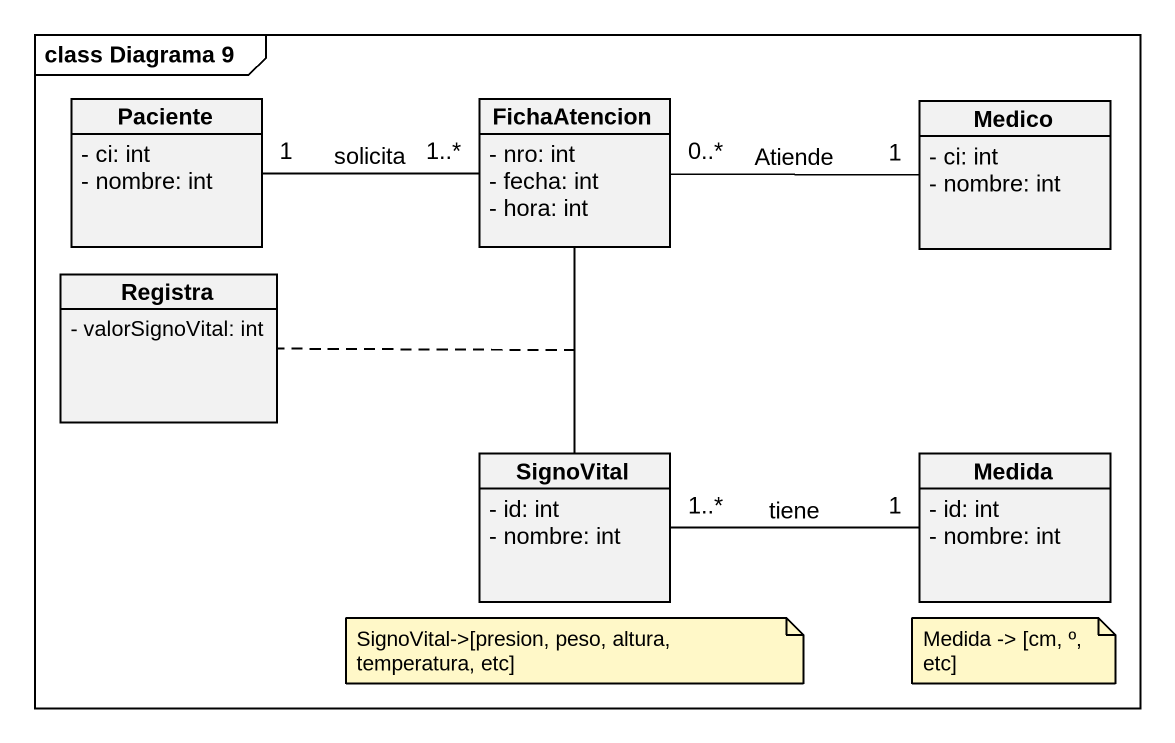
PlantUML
@startuml
mainframe class Diagrama 9
hide circle
hide empty members
skinparam classAttributeIconSize 0
class Paciente {
  - ci: int
  - nombre: int
}
class FichaAtencion {
  - nro: int
  - fecha: int
  - hora: int
}
class Medico {
  - ci: int
  - nombre: int
}
class Registra {
  - valorSignoVital: int
}
class SignoVital {
  - id: int
  - nombre: int
}
class Medida {
  - id: int
  - nombre: int
}
Paciente "1" -right- "1..*" FichaAtencion : solicita
FichaAtencion "0..*" -right- "1" Medico : Atiende
SignoVital -up- FichaAtencion
(SignoVital, FichaAtencion) .. Registra
Medida "1" -left- "1..*" SignoVital : tiene
note as N1
  SignoVital->[presion, peso, altura, temperatura, etc]
end note
note as N2
  Medida -> [cm, º, etc]
end note
@enduml
